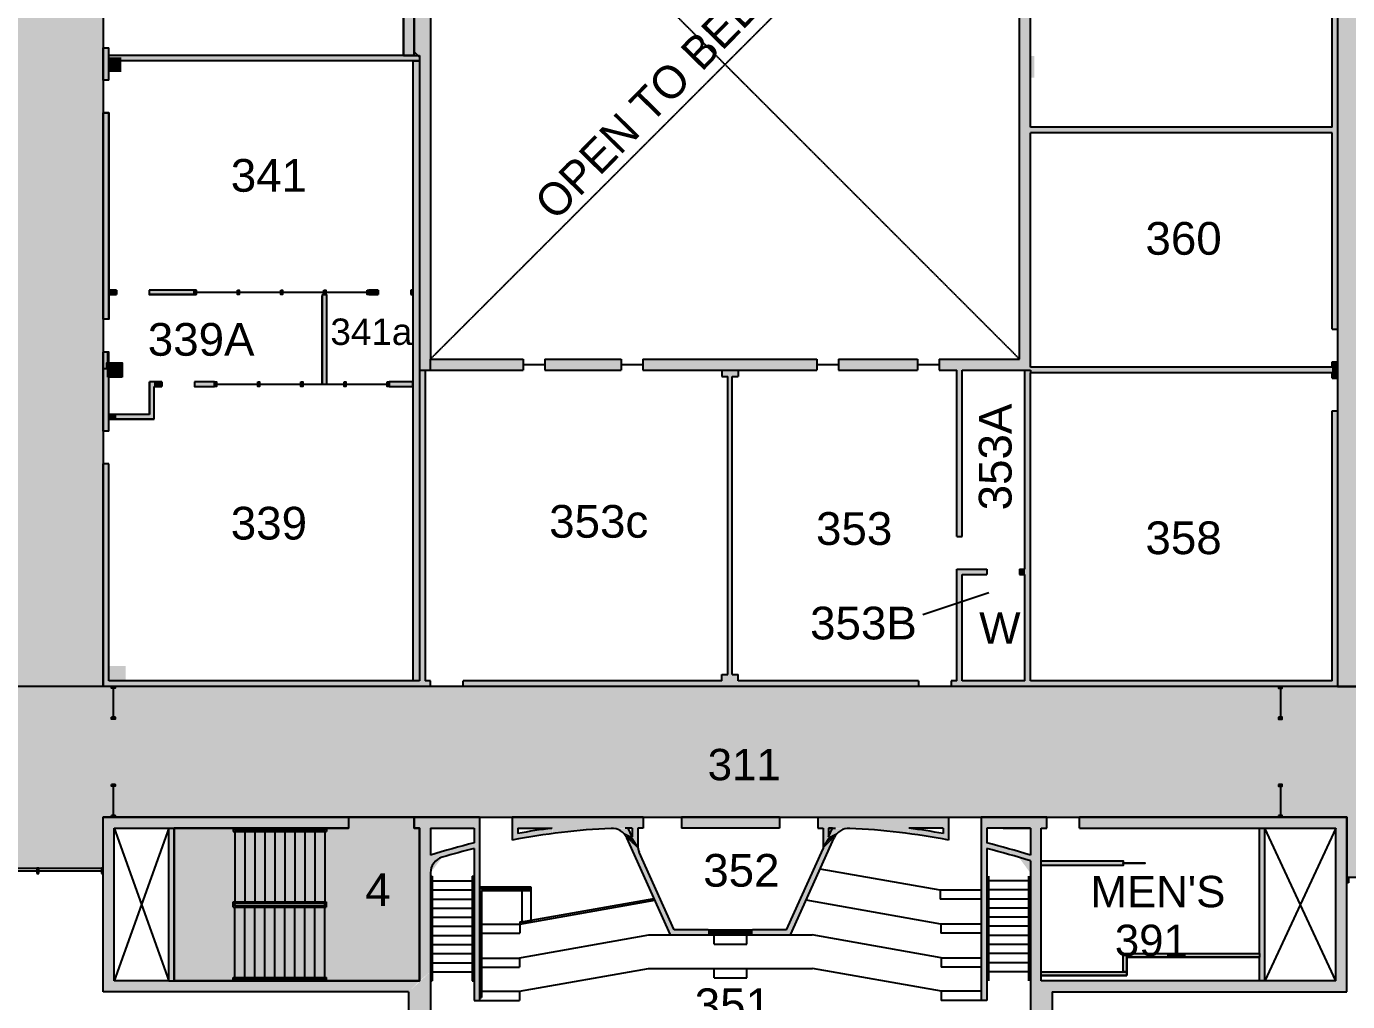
# Model space of a CAD drawing. Extents: x 2 to 4630, y -56 to 2885.
# Drawn here: x 925 to 2379, y 498 to 1570 of the extents above; entities that cross this region are included whole.
import ezdxf
from ezdxf.enums import TextEntityAlignment as Align

# ---------------------------------------------------------------- set-up
doc = ezdxf.new("R2010")
doc.units = 0
doc.header["$LTSCALE"] = 0.004
doc.linetypes.add('HIDDEN', pattern=[0.375, 0.25, -0.125])
doc.layers.get('0').update_dxf_attribs({"linetype": 'CONTINUOUS'})
for name, color, linetype in [('CORRIDOR_HATCH', 253, 'CONTINUOUS'), ('SOLID', 7, 'CONTINUOUS'), ('STAIR', 251, 'CONTINUOUS'), ('TEXT', 7, 'CONTINUOUS'), ('WALL', 7, 'CONTINUOUS')]:
    doc.layers.add(name, color=color, linetype=linetype)
doc.styles.add('STYLE1', font='arial.ttf')

# ---------------------------------------------------------------- blocks, each defined once
blk = doc.blocks.new('AZMND')
for p, q in [((0, 0.5), (0, -0.5)), ((1, 0.5), (0, 0.5)), ((1, -0.5), (1, 0.5)), ((0, -0.5), (1, -0.5))]:
    blk.add_line(p, q)
blk = doc.blocks.new('*U107')
at = {"layer": 'SOLID'}
for points in [[(1349.6, 1856.5), (1349.6, 1872.5), (1351.8, 1856.5)], [(1351.8, 1856.5), (1349.6, 1872.5), (1351.8, 1872.5)], [(1351.8, 1542.5), (1351.8, 1872.5), (1357.8, 1536.5)], [(1357.8, 1536.5), (1351.8, 1872.5), (1357.8, 1872.5)], [(1357.8, 1192.5), (1357.8, 1872.5), (1365.6, 1192.5)], [(1365.6, 1192.5), (1357.8, 1872.5), (1365.6, 1872.5)], [(1365.6, 1192.5), (1365.6, 1869.5), (1369.8, 1192.5)], [(1369.8, 1192.5), (1365.6, 1869.5), (1369.8, 1869.5)], [(1369.8, 1852.5), (1369.8, 1869.5), (1685.6, 1852.5)], [(1685.6, 1852.5), (1369.8, 1869.5), (1685.6, 1869.5)], [(1685.6, 1852.5), (1685.6, 1872.5), (1693.6, 1852.5)], [(1693.6, 1852.5), (1685.6, 1872.5), (1693.6, 1872.5)], [(1693.6, 1852.5), (1693.6, 1872.5), (1699.6, 1852.5)], [(1699.6, 1852.5), (1693.6, 1872.5), (1699.6, 1872.5)], [(1699.6, 1852.5), (1699.6, 1872.5), (1701.6, 1852.5)], [(1701.6, 1852.5), (1699.6, 1872.5), (1701.6, 1872.5)], [(1701.6, 1852.5), (1701.6, 1864.5), (1927.8, 1852.5)], [(1927.8, 1852.5), (1701.6, 1864.5), (1927.8, 1864.5)], [(1927.8, 1852.5), (1927.8, 1864.5), (1933.8, 1852.5)], [(1933.8, 1852.5), (1927.8, 1864.5), (1933.8, 1864.5)], [(1933.8, 1852.5), (1933.8, 1864.5), (2017.8, 1852.5)], [(2017.8, 1852.5), (1933.8, 1864.5), (2017.8, 1864.5)]]:
    blk.add_solid(points, dxfattribs=at)
blk = doc.blocks.new('*U121')
at = {"layer": 'SOLID'}
for points in [[(1015.8, 1275.5), (1015.8, 1280.5), (1024.5, 1275.5)], [(1024.5, 1275.5), (1015.8, 1280.5), (1024.5, 1280.5)]]:
    blk.add_solid(points, dxfattribs=at)
blk = doc.blocks.new('*U122')
at = {"layer": 'SOLID'}
for points in [[(1015.8, 1138.5), (1015.8, 1143.5), (1023.3, 1138.5)], [(1023.3, 1138.5), (1015.8, 1143.5), (1023.3, 1143.5)]]:
    blk.add_solid(points, dxfattribs=at)
blk = doc.blocks.new('*U127')
at = {"layer": 'SOLID'}
for points in [[(1081.8, 520.5), (1081.8, 688.5), (1087.8, 520.5)], [(1087.8, 520.5), (1081.8, 688.5), (1087.8, 688.5)]]:
    blk.add_solid(points, dxfattribs=at)
blk = doc.blocks.new('*U130')
at = {"layer": 'SOLID'}
for points in [[(865.8, 638.5), (865.8, 644.5), (867.8, 638.5)], [(867.8, 638.5), (865.8, 644.5), (867.8, 644.5)], [(936.8, 638.5), (936.8, 644.5), (938.8, 638.5)], [(938.8, 638.5), (936.8, 644.5), (938.8, 644.5)], [(1007.8, 638.5), (1007.8, 644.5), (1009.8, 638.5)], [(1009.8, 638.5), (1007.8, 644.5), (1009.8, 644.5)]]:
    blk.add_solid(points, dxfattribs=at)
blk = doc.blocks.new('*U131')
at = {"layer": 'SOLID'}
for points in [[(2377.8, 628.5), (2377.8, 634.5), (2379.8, 628.5)], [(2379.8, 628.5), (2377.8, 634.5), (2379.8, 634.5)], [(2448.8, 628.5), (2448.8, 634.5), (2450.8, 628.5)], [(2450.8, 628.5), (2448.8, 634.5), (2450.8, 634.5)], [(2519.8, 628.5), (2519.8, 634.5), (2521.8, 628.5)], [(2521.8, 628.5), (2519.8, 634.5), (2521.8, 634.5)]]:
    blk.add_solid(points, dxfattribs=at)
blk = doc.blocks.new('*U161')
at = {"layer": 'SOLID'}
for points in [[(1340.3, 1538.5), (1340.3, 1872.5), (1346.3, 1538.5)], [(1346.3, 1538.5), (1340.3, 1872.5), (1346.3, 1872.5)], [(1346.3, 1538.5), (1346.3, 1872.5), (1349.6, 1538.5)], [(1349.6, 1538.5), (1346.3, 1872.5), (1349.6, 1872.5)], [(1349.6, 1538.5), (1349.6, 1856.5), (1351.8, 1538.5)], [(1351.8, 1538.5), (1349.6, 1856.5), (1351.8, 1856.5)], [(1351.8, 1538.5), (1351.8, 1856.5), (1355.8, 1538.5)]]:
    blk.add_solid(points, dxfattribs=at)
blk = doc.blocks.new('*U168')
at = {"layer": 'SOLID'}
for points in [[(1009.8, 1248.3), (1009.8, 1475.5), (1015.8, 1248.3)], [(1015.8, 1248.3), (1009.8, 1475.5), (1015.8, 1475.5)]]:
    blk.add_solid(points, dxfattribs=at)
blk = doc.blocks.new('*U177')
at = {"layer": 'SOLID'}
for points in [[(1060.5, 1275.5), (1060.5, 1280.5), (1112, 1275.5)], [(1112, 1275.5), (1060.5, 1280.5), (1112, 1280.5)]]:
    blk.add_solid(points, dxfattribs=at)
blk = doc.blocks.new('*U178')
at = {"layer": 'SOLID'}
for points in [[(1009.8, 1194), (1009.8, 1212.3), (1013.6, 1194)], [(1013.6, 1194), (1009.8, 1212.3), (1013.6, 1212.3)], [(1013.6, 1200.5), (1013.6, 1212.3), (1015.8, 1200.5)], [(1015.8, 1200.5), (1013.6, 1212.3), (1015.8, 1212.3)]]:
    blk.add_solid(points, dxfattribs=at)
blk = doc.blocks.new('*U179')
at = {"layer": 'SOLID'}
for points in [[(1060.8, 1138.5), (1060.8, 1179.5), (1065.8, 1138.5)], [(1065.8, 1138.5), (1060.8, 1179.5), (1065.8, 1179.5)], [(1065.8, 1174.5), (1065.8, 1179.5), (1074.3, 1174.5)], [(1074.3, 1174.5), (1065.8, 1179.5), (1074.3, 1179.5)], [(1023.3, 1138.5), (1023.3, 1143.5), (1060.8, 1138.5)], [(1060.8, 1138.5), (1023.3, 1143.5), (1060.8, 1143.5)]]:
    blk.add_solid(points, dxfattribs=at)
blk = doc.blocks.new('*U180')
at = {"layer": 'SOLID'}
for points in [[(1110.3, 1174.5), (1110.3, 1179.5), (1132.3, 1174.5)], [(1132.3, 1174.5), (1110.3, 1179.5), (1132.3, 1179.5)]]:
    blk.add_solid(points, dxfattribs=at)
blk = doc.blocks.new('*U181')
at = {"layer": 'SOLID'}
for points in [[(1132.3, 1174.5), (1132.3, 1179.5), (1134.3, 1174.5)], [(1134.3, 1174.5), (1132.3, 1179.5), (1134.3, 1179.5)]]:
    blk.add_solid(points, dxfattribs=at)
blk = doc.blocks.new('*U182')
at = {"layer": 'SOLID'}
for points in [[(1274.8, 1174.5), (1274.8, 1179.5), (1276.8, 1174.5)], [(1276.8, 1174.5), (1274.8, 1179.5), (1276.8, 1179.5)]]:
    blk.add_solid(points, dxfattribs=at)
blk = doc.blocks.new('*U183')
at = {"layer": 'SOLID'}
for points in [[(1322.3, 1174.5), (1322.3, 1179.5), (1324.3, 1174.5)], [(1324.3, 1174.5), (1322.3, 1179.5), (1324.3, 1179.5)]]:
    blk.add_solid(points, dxfattribs=at)
blk = doc.blocks.new('*U184')
at = {"layer": 'SOLID'}
for points in [[(1324.3, 1174.5), (1324.3, 1179.5), (1350.3, 1174.5)], [(1350.3, 1174.5), (1324.3, 1179.5), (1350.3, 1179.5)]]:
    blk.add_solid(points, dxfattribs=at)
blk = doc.blocks.new('*U185')
at = {"layer": 'SOLID'}
for points in [[(1179.8, 1174.5), (1179.8, 1179.5), (1181.8, 1174.5)], [(1181.8, 1174.5), (1179.8, 1179.5), (1181.8, 1179.5)]]:
    blk.add_solid(points, dxfattribs=at)
blk = doc.blocks.new('*U186')
at = {"layer": 'SOLID'}
for points in [[(1227.3, 1174.5), (1227.3, 1179.5), (1229.3, 1174.5)], [(1229.3, 1174.5), (1227.3, 1179.5), (1229.3, 1179.5)]]:
    blk.add_solid(points, dxfattribs=at)
blk = doc.blocks.new('*U187')
at = {"layer": 'SOLID'}
for points in [[(1110, 1275.5), (1110, 1280.5), (1112, 1275.5)], [(1112, 1275.5), (1110, 1280.5), (1112, 1280.5)]]:
    blk.add_solid(points, dxfattribs=at)
blk = doc.blocks.new('*U188')
at = {"layer": 'SOLID'}
for points in [[(1157.5, 1275.5), (1157.5, 1280.5), (1159.5, 1275.5)], [(1159.5, 1275.5), (1157.5, 1280.5), (1159.5, 1280.5)]]:
    blk.add_solid(points, dxfattribs=at)
blk = doc.blocks.new('*U189')
at = {"layer": 'SOLID'}
for points in [[(1205, 1275.5), (1205, 1280.5), (1207, 1275.5)], [(1207, 1275.5), (1205, 1280.5), (1207, 1280.5)]]:
    blk.add_solid(points, dxfattribs=at)
blk = doc.blocks.new('*U190')
at = {"layer": 'SOLID'}
for points in [[(1252.5, 1275.5), (1252.5, 1280.5), (1254.5, 1275.5)], [(1254.5, 1275.5), (1252.5, 1280.5), (1254.5, 1280.5)]]:
    blk.add_solid(points, dxfattribs=at)
blk = doc.blocks.new('*U191')
at = {"layer": 'SOLID'}
for points in [[(1300, 1275.5), (1300, 1280.5), (1302, 1275.5)], [(1302, 1275.5), (1300, 1280.5), (1302, 1280.5)]]:
    blk.add_solid(points, dxfattribs=at)
blk = doc.blocks.new('*U192')
at = {"layer": 'SOLID'}
for points in [[(1350.3, 850.5), (1350.3, 1532.5), (1357.8, 850.5)], [(1357.8, 850.5), (1350.3, 1532.5), (1357.8, 1532.5)]]:
    blk.add_solid(points, dxfattribs=at)
blk = doc.blocks.new('*U241')
at = {"layer": 'SOLID'}
for points in [[(2302.9, 842.5), (2302.9, 844.5), (2306.9, 842.5)], [(2306.9, 842.5), (2302.9, 844.5), (2306.9, 844.5)]]:
    blk.add_solid(points, dxfattribs=at)
blk = doc.blocks.new('*U242')
at = {"layer": 'SOLID'}
for points in [[(2302.9, 808.5), (2302.9, 810.5), (2306.9, 808.5)], [(2306.9, 808.5), (2302.9, 810.5), (2306.9, 810.5)]]:
    blk.add_solid(points, dxfattribs=at)
blk = doc.blocks.new('*U243')
at = {"layer": 'SOLID'}
for points in [[(2302.9, 734.5), (2302.9, 736.5), (2306.9, 734.5)], [(2306.9, 734.5), (2302.9, 736.5), (2306.9, 736.5)]]:
    blk.add_solid(points, dxfattribs=at)
blk = doc.blocks.new('*U244')
at = {"layer": 'SOLID'}
for points in [[(2302.9, 700.5), (2302.9, 702.5), (2306.9, 700.5)], [(2306.9, 700.5), (2302.9, 702.5), (2306.9, 702.5)]]:
    blk.add_solid(points, dxfattribs=at)
blk = doc.blocks.new('*U250')
at = {"layer": 'SOLID'}
for points in [[(2041.8, 526.5), (2041.8, 530.5), (2135.8, 526.5)], [(2135.8, 526.5), (2041.8, 530.5), (2135.8, 530.5)]]:
    blk.add_solid(points, dxfattribs=at)
blk = doc.blocks.new('*U251')
at = {"layer": 'SOLID'}
for points in [[(2131.8, 530.5), (2131.8, 550.5), (2135.8, 530.5)], [(2135.8, 530.5), (2131.8, 550.5), (2135.8, 550.5)]]:
    blk.add_solid(points, dxfattribs=at)
blk = doc.blocks.new('*U252')
at = {"layer": 'SOLID'}
for points in [[(2135.8, 546.5), (2135.8, 550.5), (2281.8, 546.5)], [(2281.8, 546.5), (2135.8, 550.5), (2281.8, 550.5)]]:
    blk.add_solid(points, dxfattribs=at)
blk = doc.blocks.new('*U258')
at = {"layer": 'SOLID'}
for points in [[(2041.8, 647.5), (2041.8, 652.5), (2131.8, 647.5)], [(2131.8, 647.5), (2041.8, 652.5), (2131.8, 652.5)]]:
    blk.add_solid(points, dxfattribs=at)
blk = doc.blocks.new('*U522')
at = {"layer": 'SOLID'}
for points in [[(1302, 1275.5), (1302, 1280.5), (1312.2, 1275.5)], [(1312.2, 1275.5), (1302, 1280.5), (1312.2, 1280.5)], [(1348.2, 1275.5), (1348.2, 1280.5), (1350.3, 1275.5)], [(1350.3, 1275.5), (1348.2, 1280.5), (1350.3, 1280.5)]]:
    blk.add_solid(points, dxfattribs=at)
blk = doc.blocks.new('*U523')
at = {"layer": 'SOLID'}
for points in [[(1250.7, 1177), (1250.7, 1275.5), (1255.7, 1177)], [(1255.7, 1177), (1250.7, 1275.5), (1255.7, 1275.5)]]:
    blk.add_solid(points, dxfattribs=at)
blk = doc.blocks.new('*U547')
at = {"layer": 'CORRIDOR_HATCH'}
for points in [[(913.8, 844.5), (913.8, 2548.5), (1009.8, 844.5)], [(1009.8, 844.5), (913.8, 2548.5), (1009.8, 2548.5)], [(2367.8, 844.5), (2367.8, 2548.5), (2377.8, 844.5)], [(2377.8, 844.5), (2367.8, 2548.5), (2377.8, 2548.5)], [(2377.8, 844.5), (2377.8, 2548.5), (2473.8, 844.5)], [(2473.8, 844.5), (2377.8, 2548.5), (2473.8, 2548.5)], [(913.8, 644.5), (913.8, 844.5), (1009.8, 644.5)], [(1009.8, 644.5), (913.8, 844.5), (1009.8, 844.5)], [(1009.8, 700.5), (1009.8, 844.5), (1062.5, 700.5)], [(1062.5, 700.5), (1009.8, 844.5), (1062.5, 844.5)], [(1062.5, 700.5), (1062.5, 844.5), (1087.8, 700.5)], [(1087.8, 700.5), (1062.5, 844.5), (1087.8, 844.5)], [(1087.8, 700.5), (1087.8, 844.5), (1110.5, 700.5)], [(1110.5, 700.5), (1087.8, 844.5), (1110.5, 844.5)], [(1110.5, 700.5), (1110.5, 844.5), (1279.8, 700.5)], [(1279.8, 700.5), (1110.5, 844.5), (1279.8, 844.5)], [(1279.8, 700.5), (1279.8, 844.5), (1351.8, 700.5)], [(1351.8, 700.5), (1279.8, 844.5), (1351.8, 844.5)], [(1351.8, 700.5), (1351.8, 844.5), (1357.8, 700.5)], [(1357.8, 700.5), (1351.8, 844.5), (1357.8, 844.5)], [(1357.8, 700.5), (1357.8, 844.5), (1366.5, 700.5)], [(1366.5, 700.5), (1357.8, 844.5), (1366.5, 844.5)], [(1366.5, 700.5), (1366.5, 844.5), (1510.5, 700.5)], [(1510.5, 700.5), (1366.5, 844.5), (1510.5, 844.5)], [(1510.5, 700.5), (1510.5, 844.5), (1622.6, 700.5)], [(1622.6, 700.5), (1510.5, 844.5), (1622.6, 844.5)], [(1622.6, 700.5), (1622.6, 844.5), (1684.8, 700.5)], [(1684.8, 700.5), (1622.6, 844.5), (1684.8, 844.5)], [(1684.8, 700.5), (1684.8, 844.5), (1702.8, 700.5)], [(1702.8, 700.5), (1684.8, 844.5), (1702.8, 844.5)], [(1702.8, 700.5), (1702.8, 844.5), (1736.8, 700.5)], [(1736.8, 700.5), (1702.8, 844.5), (1736.8, 844.5)], [(1736.8, 700.5), (1736.8, 844.5), (1885.8, 700.5)], [(1885.8, 700.5), (1736.8, 844.5), (1885.8, 844.5)], [(1885.8, 700.5), (1885.8, 844.5), (2017.8, 700.5)], [(2017.8, 700.5), (1885.8, 844.5), (2017.8, 844.5)], [(2017.8, 700.5), (2017.8, 844.5), (2029.8, 700.5)], [(2029.8, 700.5), (2017.8, 844.5), (2029.8, 844.5)], [(2029.8, 700.5), (2029.8, 844.5), (2221.8, 700.5)], [(2221.8, 700.5), (2029.8, 844.5), (2221.8, 844.5)], [(2221.8, 700.5), (2221.8, 844.5), (2293.8, 700.5)], [(2293.8, 700.5), (2221.8, 844.5), (2293.8, 844.5)], [(2293.8, 700.5), (2293.8, 844.5), (2307.5, 700.5)], [(2307.5, 700.5), (2293.8, 844.5), (2307.5, 844.5)], [(2307.5, 700.5), (2307.5, 844.5), (2349.8, 700.5)], [(2349.8, 700.5), (2307.5, 844.5), (2349.8, 844.5)], [(2349.8, 700.5), (2349.8, 844.5), (2367.8, 700.5)], [(2367.8, 700.5), (2349.8, 844.5), (2367.8, 844.5)], [(2367.8, 700.5), (2367.8, 844.5), (2377.8, 700.5)], [(2377.8, 700.5), (2367.8, 844.5), (2377.8, 844.5)], [(2377.8, 634.5), (2377.8, 844.5), (2473.8, 634.5)], [(2473.8, 634.5), (2377.8, 844.5), (2473.8, 844.5)], [(1279.8, 520.5), (1279.8, 700.5), (1351.8, 520.5)], [(1351.8, 520.5), (1279.8, 700.5), (1351.8, 700.5)], [(1087.8, 520.5), (1087.8, 688.5), (1110.5, 520.5)], [(1110.5, 520.5), (1087.8, 688.5), (1110.5, 688.5)], [(1110.5, 520.5), (1110.5, 688.5), (1279.8, 520.5)], [(1279.8, 520.5), (1110.5, 688.5), (1279.8, 688.5)], [(1351.8, 520.5), (1351.8, 688.5), (1357.8, 520.5)], [(1357.8, 520.5), (1351.8, 688.5), (1357.8, 688.5)]]:
    blk.add_solid(points, dxfattribs=at)

msp = doc.modelspace()

# ---------------------------------------------------------------- linework, layer by layer
at = {"layer": 'CORRIDOR_HATCH'}
for points in [[(1009.8, 2548.5), (1009.8, 844.5), (913.8, 844.5), (913.8, 2037.9), (911.4, 2037.9), (897.2, 2054.2), (750.5, 2054.2), (457.8, 2054.2), (457.8, 2192.5), (913.8, 2192.5), (913.8, 2548.5)], [(2367.8, 2548.5), (2367.8, 1800.5), (2349.8, 1800.5), (2349.8, 1758.5), (2367.8, 1758.5), (2367.8, 844.5), (2473.8, 844.5), (2473.8, 2548.5)], [(1087.8, 688.5), (1087.8, 520.5), (1357.8, 520.5), (1357.8, 688.5), (1351.8, 688.5), (1351.8, 700.5), (1279.8, 700.5), (1279.8, 688.5)]]:
    msp.add_lwpolyline(points, close=True, dxfattribs=at)
msp.add_lwpolyline([(2473.8, 844.5), (2367.8, 844.5), (1009.8, 844.5), (913.8, 844.5), (457.8, 844.5), (361.8, 844.5), (184.8, 844.5), (184.8, 700.5), (255, 700.5), (361.8, 700.5), (361.8, 634.5), (505.8, 634.5), (505.8, 700.5), (865.8, 700.5), (865.8, 644.5), (1009.8, 644.5), (1009.8, 700.5), (2377.8, 700.5), (2377.8, 634.5), (2521.8, 634.5)], dxfattribs=at)
at = {"layer": 'SOLID'}
for p, q in [((1351.8, 1542.5), (1357.8, 1536.5)), ((1350.3, 1532.5), (1357.8, 1532.5)), ((1357.8, 1532.5), (1357.8, 850.5)), ((1024.5, 1280.5), (1015.8, 1280.5)), ((1015.8, 1280.5), (1015.8, 1275.5)), ((1024.5, 1275.5), (1024.5, 1280.5)), ((1357.8, 1280.5), (1357.8, 1275.5)), ((1015.8, 1275.5), (1024.5, 1275.5)), ((1112, 1278), (1157.5, 1278)), ((1159.5, 1278), (1205, 1278)), ((1207, 1278), (1252.5, 1278)), ((1254.5, 1278), (1300, 1278)), ((1357.8, 1192.5), (1369.8, 1192.5)), ((1369.8, 1192.5), (1369.8, 1204.5)), ((2023.8, 1192.5), (2029.8, 1192.5)), ((2029.8, 1192.5), (2029.8, 1189.5)), ((1134.3, 1177), (1179.8, 1177)), ((1181.8, 1177), (1227.3, 1177)), ((1229.3, 1177), (1274.8, 1177)), ((1276.8, 1177), (1322.3, 1177)), ((1023.3, 1143.5), (1015.8, 1143.5)), ((1015.8, 1143.5), (1015.8, 1138.5)), ((1015.8, 1138.5), (1023.3, 1138.5)), ((1023.3, 1138.5), (1023.3, 1143.5)), ((1357.8, 850.5), (1350.3, 850.5)), ((1081.8, 688.5), (1087.8, 688.5)), ((1591.8, 688.5), (1584.1, 688.5)), ((1807.8, 688.5), (1815.5, 688.5)), ((1081.8, 520.5), (1087.8, 520.5))]:
    msp.add_line(p, q, dxfattribs=at)
msp.add_lwpolyline([(2041.8, 652.5), (2131.8, 652.5), (2131.8, 647.5), (2041.8, 647.5)], close=True, dxfattribs=at)
for points in [[(2029.8, 1864.5), (2017.8, 1852.5), (2029.8, 1192.5), (2017.8, 1192.5)], [(2361.8, 1699.5), (2367.8, 1699.5), (2361.8, 1237.5), (2367.8, 1237.5)], [(1009.8, 1547), (1015.8, 1547), (1009.8, 1511.5), (1015.8, 1511.5)], [(1015.1, 1536.5), (1029.6, 1536.5), (1015.1, 1520.5), (1029.6, 1520.5)], [(1015.8, 1538.5), (1357.8, 1538.5), (1015.8, 1532.5), (1357.8, 1532.5)], [(2028, 1538), (2034, 1538), (2028, 1514.1), (2034, 1514.1)], [(2019.8, 1459.5), (2361.8, 1459.5), (2019.8, 1453.5), (2361.8, 1453.5)], [(1015.8, 1194), (1009.8, 1194), (1015.8, 1125.3), (1009.8, 1125.3)], [(1013.6, 1200.5), (1030.6, 1200.5), (1013.6, 1184.5), (1030.6, 1184.5)], [(1357.8, 1192.5), (1363.8, 1192.5), (1357.8, 850.5), (1363.8, 850.5)], [(1369.8, 1192.5), (1369.8, 1204.5), (1471.8, 1192.5), (1471.8, 1204.5)], [(1495.5, 1192.5), (1495.5, 1204.5), (1579.5, 1192.5), (1579.5, 1204.5)], [(1603.3, 1192.5), (1603.3, 1204.5), (1795, 1192.5), (1795, 1204.5)], [(1690.3, 1185.5), (1690.3, 1192.5), (1708.5, 1185.5), (1708.5, 1192.5)], [(1818.8, 1192.5), (1818.8, 1204.5), (1905.5, 1192.5), (1905.5, 1204.5)], [(1929.3, 1192.5), (1929.3, 1204.5), (2017.8, 1192.5), (2017.8, 1204.5)], [(1948.8, 1009.5), (1954.8, 1009.5), (1948.8, 1192.5), (1954.8, 1192.5)], [(2023.8, 1192.5), (2029.8, 1192.5), (2023.8, 850.5), (2029.8, 850.5)], [(2361.8, 1195.5), (2029.8, 1195.5), (2361.8, 1189.5), (2029.8, 1189.5)], [(2367.8, 1183.5), (2367.8, 1201.5), (2361.8, 1183.5), (2361.8, 1201.5)], [(1697, 857.5), (1701.8, 857.5), (1697, 1185.5), (1701.8, 1185.5)], [(2361.8, 1147.5), (2367.8, 1147.5), (2361.8, 850.5), (2367.8, 844.5)], [(1015.8, 1089.3), (1009.8, 1089.3), (1015.8, 844.5), (1009.8, 844.5)], [(1948.8, 850.5), (1954.8, 850.5), (1948.8, 973.5), (1954.8, 967.5)], [(1948.8, 973.5), (1954.8, 967.5), (1981.8, 973.5), (1981.8, 967.5)], [(2017.8, 973.5), (2023.8, 973.5), (2017.8, 967.5), (2023.8, 967.5)], [(1013.6, 867), (1034.5, 867), (1013.6, 848.3), (1034.5, 848.5)], [(1015.8, 844.5), (1015.8, 850.5), (1369.8, 844.5), (1369.8, 850.5)], [(1018.8, 842.5), (1018.8, 844.5), (1022.8, 842.5), (1022.8, 844.5)], [(1405.8, 850.5), (1405.8, 844.5), (1906.8, 850.5), (1906.8, 844.5)], [(1690.3, 850.5), (1690.3, 857.5), (1708.5, 850.5), (1708.5, 857.5)], [(1942.8, 850.5), (1942.8, 844.5), (2361.8, 850.5), (2367.8, 844.5)], [(1018.8, 808.5), (1018.8, 810.5), (1022.8, 808.5), (1022.8, 810.5)], [(1018.8, 734.5), (1018.8, 736.5), (1022.8, 734.5), (1022.8, 736.5)], [(1279.8, 700.5), (1279.8, 688.5), (1009.8, 700.5), (1021.8, 688.5)], [(1009.8, 700.5), (1021.8, 688.5), (1009.8, 508.5), (1021.8, 520.5)], [(1018.8, 700.5), (1018.8, 702.5), (1022.8, 700.5), (1022.8, 702.5)], [(1351.8, 700.5), (1351.8, 688.5), (1423.8, 700.5), (1417.8, 688.5)], [(1423.8, 700.5), (1417.8, 688.5), (1423.8, 499), (1417.8, 499)], [(1459.8, 700.5), (1465.8, 688.5), (1603.8, 700.5), (1603.8, 688.5)], [(1459.8, 700.5), (1465.8, 688.5), (1459.8, 675.4), (1465.8, 682.6)], [(1645.8, 700.5), (1645.8, 688.5), (1753.8, 700.5), (1753.8, 688.5)], [(1939.8, 700.5), (1933.8, 688.5), (1795.8, 700.5), (1795.8, 688.5)], [(1939.8, 700.5), (1933.8, 688.5), (1939.8, 675.4), (1933.8, 682.6)], [(1975.8, 700.5), (1981.8, 688.5), (1975.8, 499), (1981.8, 499)], [(2047.8, 700.5), (2047.8, 688.5), (1975.8, 700.5), (1981.8, 688.5)], [(2083.8, 700.5), (2083.8, 688.5), (2377.8, 700.5), (2365.8, 688.5)], [(2377.8, 700.5), (2365.8, 688.5), (2377.8, 508.5), (2365.8, 520.5)], [(1369.8, 530.5), (1357.8, 520.5), (1369.8, 688.5), (1357.8, 688.5)], [(1459.8, 675.4), (1465.8, 682.6), (1504.6, 682.6), (1503.5, 688.5)], [(1572.5, 688.5), (1503.5, 688.5), (1505.3, 682.7)], [(1587.4, 688.5), (1570.3, 688.3), (1591.8, 678.9), (1578.6, 685.8)], [(1591.8, 678.9), (1579.6, 685.1), (1583.4, 681.6)], [(1591.8, 688.5), (1597.8, 688.5), (1591.8, 678.9), (1597.8, 669.5)], [(1807.8, 688.5), (1801.8, 688.5), (1807.8, 678.9), (1801.8, 669.5)], [(1812.1, 688.5), (1829.2, 688.3), (1807.8, 678.9), (1821, 685.8)], [(1807.8, 678.9), (1820, 685.1), (1816.2, 681.6)], [(1827.1, 688.5), (1896, 688.5), (1894.2, 682.7)], [(1939.8, 675.4), (1933.8, 682.6), (1894.9, 682.6), (1896, 688.5)], [(2029.8, 520.5), (2041.8, 520.5), (2029.8, 688.5), (2041.8, 688.5)], [(2287.8, 688.5), (2281.8, 688.5), (2287.8, 520.5), (2281.8, 520.5)], [(1417.8, 672.3), (1417.8, 666.1), (1369.8, 658.8), (1382.6, 656.5)], [(1597.8, 669.5), (1583.4, 681.6), (1597.8, 669.5), (1585.7, 677.8)], [(1591.8, 678.9), (1583.5, 681.5), (1597.8, 669.5)], [(1598.2, 665.6), (1585.8, 677.7), (1600.6, 659.2), (1592.6, 662.5)], [(1597.8, 669.5), (1598.2, 665.6), (1585.8, 677.7)], [(1801.4, 665.6), (1813.8, 677.7), (1798.9, 659.2), (1806.9, 662.5)], [(1801.8, 669.5), (1801.4, 665.6), (1813.8, 677.7)], [(1801.8, 669.5), (1816.2, 681.6), (1801.8, 669.5), (1813.8, 677.8)], [(1807.8, 678.9), (1816.1, 681.5), (1801.8, 669.5)], [(1981.8, 672.3), (1981.8, 666.1), (2029.8, 658.8), (2017, 656.5)], [(1369.8, 658.8), (1382.6, 656.5), (1369.8, 639.2)], [(1600.6, 659.2), (1592.6, 662.5), (1638, 576.5), (1633.8, 571)], [(1798.9, 659.2), (1806.9, 662.5), (1761.5, 576.5), (1765.8, 571)], [(2029.8, 658.8), (2017, 656.5), (2029.8, 639.2)], [(1633.8, 571), (1638, 576.5), (1675.4, 571), (1675.4, 576.5)], [(1765.8, 571), (1761.5, 576.5), (1724.1, 571), (1724.1, 576.5)], [(1345.8, 508.5), (1369.8, 530.5), (1345.8, -7.5), (1369.8, 16.5)], [(1021.8, 520.5), (1009.8, 508.5), (1357.8, 520.5), (1345.8, 508.5)], [(2053.8, -7.5), (2029.8, 16.5), (2053.8, 520.5), (2029.8, 520.5)], [(2365.8, 520.5), (2377.8, 508.5), (2041.8, 520.5), (2053.8, 508.5)]]:
    msp.add_solid(points, dxfattribs=at)
at = {"layer": 'STAIR'}
for p, q in [((1152.9, 687.9), (1152.9, 684.9)), ((1152.9, 684.9), (1255.4, 684.9)), ((1154.4, 687.9), (1154.4, 686.4)), ((1154.4, 686.4), (1253.9, 686.4)), ((1154.4, 684.9), (1154.4, 607.5)), ((1165.4, 684.9), (1165.4, 607.5)), ((1176.4, 684.9), (1176.4, 607.5)), ((1187.4, 684.9), (1187.4, 607.5)), ((1198.4, 684.9), (1198.4, 607.5)), ((1209.4, 684.9), (1209.4, 607.5)), ((1220.4, 684.9), (1220.4, 607.5)), ((1231.4, 684.9), (1231.4, 607.5)), ((1242.4, 684.9), (1242.4, 607.5)), ((1253.4, 684.9), (1253.4, 607.5)), ((1253.9, 687.9), (1253.9, 686.4)), ((1255.4, 687.9), (1255.4, 684.9)), ((1930.7, 620.1), (1798.4, 643.4)), ((1369.8, 635.5), (1371.8, 635.5)), ((1369.8, 630.5), (1417.8, 630.5)), ((1371.8, 635.5), (1371.8, 520.5)), ((1415.8, 635.5), (1415.8, 520.5)), ((1415.8, 635.5), (1417.8, 635.5)), ((1369.8, 620.5), (1417.8, 620.5)), ((1369.8, 610.5), (1417.8, 610.5)), ((1423.8, 624), (1480.3, 624)), ((1423.8, 622), (1480.3, 622)), ((1425.8, 620), (1425.8, 502.2)), ((1425.8, 620), (1480.3, 620)), ((1468.3, 585), (1615.8, 611)), ((1470.3, 622), (1470.3, 585.1)), ((1480.3, 624), (1480.3, 585.1)), ((1975.3, 620.4), (1930.7, 620.4)), ((1930.7, 620.4), (1930.7, 610.4)), ((1152.9, 607.5), (1254.9, 607.5)), ((1152.9, 607.5), (1152.9, 601.5)), ((1152.9, 601.5), (1152.9, 607.5)), ((1152.9, 601.5), (1254.9, 601.5)), ((1154.4, 606), (1253.4, 606)), ((1154.4, 606), (1154.4, 604.5)), ((1154.4, 603), (1154.4, 604.5)), ((1154.4, 603), (1253.4, 603)), ((1154.4, 524.1), (1154.4, 601.5)), ((1165.4, 524.1), (1165.4, 601.5)), ((1176.4, 524.1), (1176.4, 601.5)), ((1187.4, 524.1), (1187.4, 601.5)), ((1198.4, 524.1), (1198.4, 601.5)), ((1209.4, 524.1), (1209.4, 601.5)), ((1220.4, 524.1), (1220.4, 601.5)), ((1231.4, 524.1), (1231.4, 601.5)), ((1242.4, 524.1), (1242.4, 601.5)), ((1253.4, 606), (1253.4, 604.5)), ((1253.4, 603), (1253.4, 604.5)), ((1253.4, 524.1), (1253.4, 601.5)), ((1254.9, 601.5), (1254.9, 607.5)), ((1254.9, 607.5), (1254.9, 601.5)), ((1369.8, 600.5), (1417.8, 600.5)), ((1468.3, 583), (1616.6, 609.2)), ((1931.3, 583), (1783, 609.2)), ((1975.3, 610.4), (1930.7, 610.4)), ((1369.8, 590.5), (1417.8, 590.5)), ((1423.8, 583), (1468.3, 583)), ((1480.3, 585.1), (1468.3, 585.1)), ((1468.3, 585.1), (1468.3, 573)), ((1975.8, 583), (1931.3, 583)), ((1931.3, 583), (1931.3, 573)), ((1369.8, 580.5), (1417.8, 580.5)), ((1369.8, 570.5), (1417.8, 570.5)), ((1423.8, 573), (1468.3, 573)), ((1466, 545.6), (1610, 571)), ((1610, 571), (1789.6, 571)), ((1681.8, 561), (1681.8, 571.2)), ((1717.8, 561), (1717.8, 571.2)), ((1931.8, 545.9), (1789.6, 571)), ((1975.8, 573), (1931.3, 573)), ((1369.8, 560.5), (1417.8, 560.5)), ((1681.8, 561), (1717.8, 561)), ((1369.8, 550.5), (1417.8, 550.5)), ((1369.8, 540.5), (1417.8, 540.5)), ((1423.8, 545.6), (1467.8, 545.6)), ((1467.8, 545.6), (1467.8, 535.6)), ((1931.8, 545.9), (1931.8, 535.6)), ((1975.8, 545.6), (1931.8, 545.6)), ((1152.9, 524.1), (1255.4, 524.1)), ((1152.9, 521.1), (1152.9, 524.1)), ((1255.4, 521.1), (1255.4, 524.1)), ((1369.8, 530.5), (1417.8, 530.5)), ((1423.8, 535.6), (1467.8, 535.6)), ((1467.6, 509), (1609.5, 534)), ((1609.5, 534), (1790.1, 534)), ((1681.8, 534), (1717.8, 534)), ((1681.8, 524), (1681.8, 534)), ((1681.8, 524), (1717.8, 524)), ((1717.8, 524), (1717.8, 534)), ((1932, 509), (1790.1, 534)), ((1975.8, 535.6), (1931.8, 535.6)), ((1154.4, 522.6), (1253.9, 522.6)), ((1154.4, 521.1), (1154.4, 522.6)), ((1253.9, 521.1), (1253.9, 522.6)), ((1369.8, 520.5), (1371.8, 520.5)), ((1415.8, 520.5), (1417.8, 520.5)), ((1423.8, 509), (1467.8, 509)), ((1467.8, 509), (1467.8, 499)), ((1975.8, 509), (1931.8, 509)), ((1931.8, 509), (1931.8, 499)), ((1423.8, 502.2), (1425.8, 502.2)), ((1423.8, 499), (1467.8, 499)), ((1975.8, 499), (1931.8, 499))]:
    msp.add_line(p, q, dxfattribs=at)
at = {"layer": 'TEXT'}
msp.add_line((1984.2, 947.2), (1911.6, 923), dxfattribs=at)
at = {"layer": 'WALL'}
for p, q in [((1340.3, 1538.5), (1340.3, 2542.5)), ((1351.8, 1856.5), (1351.8, 1542.5)), ((1369.8, 1852.5), (1369.8, 1204.5)), ((1369.8, 1852.5), (1369.8, 1204.5)), ((2017.8, 1204.5), (2017.8, 1852.5)), ((2029.8, 1459.5), (2029.8, 1741.5)), ((2361.8, 1459.5), (2361.8, 1699.5)), ((2367.8, 1699.5), (2367.8, 1237.5)), ((1009.8, 1511.5), (1009.8, 1547)), ((1009.8, 1511.5), (1009.8, 1547)), ((1009.8, 1547), (1015.8, 1547)), ((1009.8, 1547), (1015.8, 1547)), ((1015.8, 1511.5), (1015.8, 1547)), ((1015.8, 1542.5), (1015.8, 1547)), ((1351.8, 1538.5), (1015.8, 1538.5)), ((1357.8, 1532.5), (1015.8, 1532.5)), ((1350.3, 1532.5), (1350.3, 850.5)), ((1351.8, 1538.5), (1357.8, 1538.5)), ((1357.8, 1538.5), (1357.8, 1192.5)), ((1015.8, 1511.5), (1009.8, 1511.5)), ((1015.8, 1511.5), (1009.8, 1511.5)), ((1009.8, 1248.3), (1009.8, 1475.5)), ((1015.8, 1475.5), (1009.8, 1475.5)), ((1015.8, 1475.5), (1009.8, 1475.5)), ((1015.8, 1248.3), (1015.8, 1475.5)), ((1015.8, 1248.3), (1015.8, 1475.5)), ((2361.8, 1459.5), (2029.8, 1459.5)), ((2029.8, 1195.5), (2029.8, 1453.5)), ((2361.8, 1453.5), (2029.8, 1453.5)), ((2361.8, 1237.5), (2361.8, 1453.5)), ((1015.8, 1443.9), (1015.8, 1431.9)), ((1015.8, 1431.9), (1015.8, 1437.9)), ((1015.8, 1395.9), (1015.8, 1331.1)), ((1015.8, 1337.1), (1015.8, 1395.9)), ((1015.8, 1337.1), (1015.8, 1395.9)), ((1357.8, 1381.5), (1357.8, 1192.5)), ((1024.5, 1280.5), (1015.8, 1280.5)), ((1024.5, 1280.5), (1023.3, 1280.5)), ((1024.5, 1280.5), (1024.5, 1275.5)), ((1060.5, 1280.5), (1060.5, 1275.5)), ((1112, 1275.5), (1112, 1280.5)), ((1302, 1280.5), (1302, 1275.5)), ((1312.2, 1280.5), (1302, 1280.5)), ((1312.2, 1280.5), (1312.2, 1275.5)), ((1350.3, 1280.5), (1348.2, 1280.5)), ((1348.2, 1280.5), (1348.2, 1275.5)), ((1350.3, 1275.5), (1350.3, 1280.5)), ((1024.5, 1275.5), (1015.8, 1275.5)), ((1024.5, 1275.5), (1023.3, 1275.5)), ((1112, 1275.5), (1060.5, 1275.5)), ((1112, 1278), (1157.5, 1278)), ((1159.5, 1278), (1205, 1278)), ((1207, 1278), (1252.5, 1278)), ((1250.7, 1275.5), (1250.7, 1177)), ((1250.7, 1275.5), (1255.7, 1275.5)), ((1250.7, 1177), (1250.7, 1274)), ((1254.5, 1278), (1300, 1278)), ((1255.7, 1177), (1255.7, 1275.5)), ((1255.7, 1177), (1255.7, 1269)), ((1302, 1275.5), (1312.2, 1275.5)), ((1348.2, 1275.5), (1350.3, 1275.5)), ((1015.8, 1248.3), (1009.8, 1248.3)), ((1015.8, 1248.3), (1009.8, 1248.3)), ((2361.8, 1237.5), (2367.8, 1237.5)), ((1009.8, 1125.3), (1009.8, 1212.3)), ((1015.8, 1125.3), (1015.8, 1212.3)), ((1015.8, 1147.5), (1015.8, 1212.3)), ((1357.8, 1198.5), (1357.8, 1179.5)), ((1357.8, 1198.5), (1357.8, 1179.5)), ((1363.8, 1192.5), (1471.8, 1192.5)), ((1363.8, 1192.5), (1363.8, 850.5)), ((1369.8, 1204.5), (1471.8, 1204.5)), ((1471.8, 1204.5), (1471.8, 1192.5)), ((1471.8, 1198.5), (1495.5, 1198.5)), ((1495.5, 1204.5), (1495.5, 1192.5)), ((1495.5, 1204.5), (1579.5, 1204.5)), ((1495.5, 1192.5), (1579.5, 1192.5)), ((1579.5, 1204.5), (1579.5, 1192.5)), ((1579.5, 1198.5), (1603.3, 1198.5)), ((1603.3, 1204.5), (1603.3, 1192.5)), ((1603.3, 1204.5), (1795, 1204.5)), ((1603.3, 1192.5), (1795, 1192.5)), ((1690.3, 1192.5), (1690.3, 1185.5)), ((1708.5, 1192.5), (1795, 1192.5)), ((1708.5, 1192.5), (1708.5, 1185.5)), ((1795, 1204.5), (1795, 1192.5)), ((1795, 1198.5), (1818.8, 1198.5)), ((1818.8, 1204.5), (1818.8, 1192.5)), ((1818.8, 1204.5), (1905.5, 1204.5)), ((1818.8, 1192.5), (1905.5, 1192.5)), ((1905.5, 1204.5), (1905.5, 1192.5)), ((1905.5, 1198.5), (1929.3, 1198.5)), ((1929.3, 1204.5), (1929.3, 1192.5)), ((1929.3, 1204.5), (2017.8, 1204.5)), ((1929.3, 1192.5), (1948.8, 1192.5)), ((1948.8, 1009.5), (1948.8, 1192.5)), ((1954.8, 1009.5), (1954.8, 1192.5)), ((1954.8, 1192.5), (2023.8, 1192.5)), ((2023.8, 973.5), (2023.8, 1192.5)), ((2361.8, 1195.5), (2029.8, 1195.5)), ((2361.8, 1201.5), (2367.8, 1201.5)), ((2361.8, 1195.5), (2361.8, 1201.5)), ((2367.8, 1201.5), (2367.8, 1183.5)), ((1060.8, 1143.5), (1060.8, 1179.5)), ((1074.3, 1179.5), (1060.8, 1179.5)), ((1074.3, 1179.5), (1060.8, 1179.5)), ((1060.8, 1179.5), (1060.8, 1143.5)), ((1074.3, 1179.5), (1074.3, 1174.5)), ((1074.3, 1174.5), (1074.3, 1179.5)), ((1357.8, 1179.5), (1357.8, 1105.5)), ((1690.3, 1185.5), (1697, 1185.5)), ((1697, 857.5), (1697, 1185.5)), ((1701.8, 857.5), (1701.8, 1185.5)), ((1701.8, 1185.5), (1708.5, 1185.5)), ((2361.8, 1189.5), (2029.8, 1189.5)), ((2029.8, 850.5), (2029.8, 1189.5)), ((2361.8, 1183.5), (2361.8, 1189.5)), ((2361.8, 1183.5), (2367.8, 1183.5)), ((1065.8, 1138.5), (1065.8, 1174.5)), ((1065.8, 1138.5), (1065.8, 1174.5)), ((1065.8, 1174.5), (1074.3, 1174.5)), ((1134.3, 1177), (1179.8, 1177)), ((1181.8, 1177), (1227.3, 1177)), ((1229.3, 1177), (1274.8, 1177)), ((1276.8, 1177), (1322.3, 1177)), ((1357.8, 1174.5), (1357.8, 850.5)), ((1015.8, 1156.6), (1015.8, 1162.6)), ((1015.8, 1143.5), (1015.8, 1138.5)), ((1060.8, 1143.5), (1015.8, 1143.5)), ((1015.8, 1125.3), (1015.8, 1141.5)), ((1015.8, 1138.5), (1065.8, 1138.5)), ((1060.8, 1143.5), (1023.3, 1143.5)), ((1065.8, 1138.5), (1023.3, 1138.5)), ((2361.8, 850.5), (2361.8, 1147.5)), ((2361.8, 1147.5), (2367.8, 1147.5)), ((2367.8, 1147.5), (2367.8, 844.5)), ((1015.8, 1125.3), (1009.8, 1125.3)), ((1357.8, 1093.5), (1357.8, 850.5)), ((1009.8, 844.5), (1009.8, 1089.3)), ((1015.8, 1089.3), (1009.8, 1089.3)), ((1015.8, 850.5), (1015.8, 1089.3)), ((1015.8, 977.8), (1015.8, 1055.8)), ((1948.8, 1009.5), (1954.8, 1009.5)), ((1948.8, 850.5), (1948.8, 973.5)), ((1948.8, 973.5), (1981.8, 973.5)), ((1954.8, 850.5), (1954.8, 967.5)), ((1954.8, 967.5), (1981.8, 967.5)), ((1981.8, 973.5), (1981.8, 967.5)), ((2017.8, 973.5), (2017.8, 967.5)), ((2017.8, 973.5), (2023.8, 973.5)), ((2017.8, 967.5), (2023.8, 967.5)), ((2023.8, 850.5), (2023.8, 967.5)), ((1369.8, 844.5), (1009.8, 844.5)), ((1105.8, 844.5), (1009.8, 844.5)), ((1105.8, 850.5), (1015.8, 850.5)), ((1357.8, 850.5), (1035.3, 850.5)), ((1369.8, 850.5), (1363.8, 850.5)), ((1369.8, 850.5), (1363.8, 850.5)), ((1369.8, 844.5), (1369.8, 850.5)), ((1369.8, 844.5), (1369.8, 850.5)), ((1690.3, 850.5), (1405.8, 850.5)), ((1405.8, 844.5), (1405.8, 850.5)), ((1906.8, 844.5), (1405.8, 844.5)), ((1690.3, 850.5), (1690.3, 857.5)), ((1690.3, 857.5), (1697, 857.5)), ((1701.8, 857.5), (1708.5, 857.5)), ((1708.5, 850.5), (1708.5, 857.5)), ((1906.8, 850.5), (1708.5, 850.5)), ((1906.8, 850.5), (1906.8, 844.5)), ((1948.8, 850.5), (1942.8, 850.5)), ((1942.8, 850.5), (1942.8, 844.5)), ((2367.8, 844.5), (1942.8, 844.5)), ((2023.8, 850.5), (1954.8, 850.5)), ((2023.8, 850.5), (2019.8, 850.5)), ((2361.8, 850.5), (2029.8, 850.5)), ((1022.8, 842.5), (1018.8, 842.5)), ((1020.8, 842.5), (1020.8, 810.5)), ((2304.9, 842.5), (2304.9, 810.5)), ((1022.8, 810.5), (1018.8, 810.5)), ((1022.8, 810.5), (1018.8, 810.5)), ((1022.8, 810.5), (1018.8, 810.5)), ((1022.8, 808.5), (1018.8, 808.5)), ((1022.8, 808.5), (1018.8, 808.5)), ((1022.8, 808.5), (1018.8, 808.5)), ((1022.8, 736.5), (1018.8, 736.5)), ((1022.8, 736.5), (1018.8, 736.5)), ((1022.8, 734.5), (1018.8, 734.5)), ((1022.8, 734.5), (1018.8, 734.5)), ((1020.8, 734.5), (1020.8, 702.5)), ((2304.9, 734.5), (2304.9, 702.5)), ((1279.8, 700.5), (1009.8, 700.5)), ((1105.8, 700.5), (1009.8, 700.5)), ((1009.8, 628.5), (1009.8, 700.5)), ((1009.8, 628.5), (1009.8, 700.5)), ((1022.8, 702.5), (1018.8, 702.5)), ((1027.3, 700.5), (1023.3, 700.5)), ((1279.8, 700.5), (1279.8, 688.5)), ((1423.8, 700.5), (1351.8, 700.5)), ((1351.8, 700.5), (1351.8, 688.5)), ((1423.8, 700.5), (1423.8, 499)), ((1603.8, 700.5), (1459.8, 700.5)), ((1459.8, 700.5), (1459.8, 675.4)), ((1603.8, 700.5), (1603.8, 688.5)), ((1753.8, 700.5), (1645.8, 700.5)), ((1645.8, 700.5), (1645.8, 688.5)), ((1753.8, 700.5), (1753.8, 688.5)), ((1795.8, 700.5), (1939.8, 700.5)), ((1795.8, 700.5), (1795.8, 688.5)), ((1939.8, 700.5), (1939.8, 675.4)), ((1975.8, 700.5), (1975.8, 499)), ((2047.8, 700.5), (1975.8, 700.5)), ((2047.8, 688.5), (2047.8, 700.5)), ((2377.8, 700.5), (2083.8, 700.5)), ((2083.8, 688.5), (2083.8, 700.5)), ((2377.8, 508.5), (2377.8, 700.5)), ((1021.8, 520.5), (1021.8, 688.5)), ((1021.8, 520.5), (1021.8, 688.5)), ((1021.8, 688.5), (1081.8, 688.5)), ((1021.8, 688.5), (1081.8, 688.5)), ((1021.8, 688.5), (1081.8, 520.5)), ((1081.8, 688.5), (1021.8, 520.5)), ((1081.8, 520.5), (1081.8, 688.5)), ((1081.8, 520.5), (1081.8, 688.5)), ((1087.8, 688.5), (1279.8, 688.5)), ((1087.8, 520.5), (1087.8, 688.5)), ((1087.8, 520.5), (1087.8, 688.5)), ((1087.8, 688.5), (1105.8, 688.5)), ((1351.8, 688.5), (1357.8, 688.5)), ((1357.8, 688.5), (1357.8, 520.5)), ((1369.8, 688.5), (1369.8, 658.8)), ((1369.8, 688.5), (1417.8, 688.5)), ((1417.8, 688.5), (1417.8, 672.3)), ((1465.8, 688.5), (1503.5, 688.5)), ((1465.8, 688.5), (1465.8, 682.6)), ((1591.8, 678.9), (1587.4, 688.5)), ((1591.8, 688.5), (1591.8, 678.9)), ((1603.8, 688.5), (1597.8, 688.5)), ((1597.8, 688.5), (1597.8, 669.5)), ((1753.8, 688.5), (1645.8, 688.5)), ((1795.8, 688.5), (1801.8, 688.5)), ((1801.8, 688.5), (1801.8, 665.6)), ((1807.8, 688.5), (1807.8, 678.9)), ((1807.8, 678.9), (1812.1, 688.5)), ((1812.1, 688.5), (1807.8, 688.5)), ((1933.8, 688.5), (1896, 688.5)), ((1933.8, 688.5), (1933.8, 682.6)), ((2029.8, 688.5), (1981.8, 688.5)), ((1981.8, 688.5), (1981.8, 672.3)), ((1999.8, 688.5), (2029.8, 688.5)), ((2029.8, 688.5), (2029.8, 658.8)), ((2041.8, 640.5), (2041.8, 688.5)), ((2041.8, 688.5), (2047.8, 688.5)), ((2083.8, 688.5), (2095.8, 688.5)), ((2095.8, 688.5), (2275.8, 688.5)), ((2275.8, 688.5), (2365.8, 688.5)), ((2281.8, 550.5), (2281.8, 688.5)), ((2287.8, 520.5), (2287.8, 688.5)), ((2365.8, 688.5), (2287.8, 520.5)), ((2365.8, 520.5), (2287.8, 688.5)), ((2365.8, 520.5), (2365.8, 688.5)), ((1633.8, 571), (1585.8, 677.7)), ((1765.8, 571), (1813.8, 677.7)), ((1417.8, 666.1), (1417.8, 499)), ((1638, 576.5), (1599.4, 662)), ((1761.5, 576.5), (1801.8, 665.6)), ((1981.8, 666.1), (1981.8, 499)), ((867.8, 641.5), (936.8, 641.5)), ((938.8, 641.5), (1007.8, 641.5)), ((938.8, 641.5), (1007.8, 641.5)), ((2029.8, 652.5), (2029.8, 508.5)), ((2041.8, 652.5), (2131.8, 652.5)), ((2131.8, 647.5), (2041.8, 647.5)), ((2041.8, 520.5), (2041.8, 640.5)), ((2131.8, 652.5), (2131.8, 647.5)), ((1009.8, 508.5), (1009.8, 628.5)), ((1009.8, 508.5), (1009.8, 628.5)), ((1369.8, 639.2), (1369.8, 508.5)), ((2029.8, 630.5), (1981.8, 630.5)), ((1983.8, 635.5), (1983.8, 520.5)), ((2027.8, 635.5), (2027.8, 520.5)), ((2029.8, 620.5), (1981.8, 620.5)), ((2029.8, 610.5), (1981.8, 610.5)), ((2029.8, 600.5), (1981.8, 600.5)), ((2029.8, 590.5), (1981.8, 590.5)), ((1633.8, 571), (1765.8, 571)), ((1675.4, 576.5), (1638, 576.5)), ((1675.4, 576.5), (1724.1, 576.5)), ((1675.4, 574.8), (1724.1, 574.8)), ((1675.4, 573.1), (1724.1, 573.1)), ((1761.5, 576.5), (1724.1, 576.5)), ((2029.8, 580.5), (1981.8, 580.5)), ((2029.8, 570.5), (1981.8, 570.5)), ((2029.8, 560.5), (1981.8, 560.5)), ((2029.8, 550.5), (1981.8, 550.5)), ((2029.8, 540.5), (1981.8, 540.5)), ((2131.8, 550.5), (2275.8, 550.5)), ((2131.8, 530.5), (2131.8, 550.5)), ((2135.8, 550.5), (2269.8, 550.5)), ((2135.8, 526.5), (2135.8, 546.5)), ((2135.8, 546.5), (2281.8, 546.5)), ((2137.8, 550.5), (2269.8, 550.5)), ((2281.8, 520.5), (2281.8, 546.5)), ((2029.8, 530.5), (1981.8, 530.5)), ((2041.8, 530.5), (2131.8, 530.5)), ((2041.8, 526.5), (2131.8, 526.5)), ((2102.8, 526.5), (2053.8, 526.5)), ((2131.8, 526.5), (2135.8, 526.5)), ((1081.8, 520.5), (1021.8, 520.5)), ((1081.8, 520.5), (1021.8, 520.5)), ((1357.8, 520.5), (1087.8, 520.5)), ((1105.8, 520.5), (1087.8, 520.5)), ((1357.8, 520.5), (1283.2, 520.5)), ((2275.8, 520.5), (2041.8, 520.5)), ((2091.6, 520.5), (2041.8, 520.5)), ((2365.8, 520.5), (2275.8, 520.5)), ((1345.8, 508.5), (1009.8, 508.5)), ((1105.8, 508.5), (1009.8, 508.5)), ((1345.8, 508.5), (1281.7, 508.5)), ((1345.8, 508.5), (1345.8, -7.5)), ((1345.8, 508.5), (1345.8, -7.5)), ((1369.8, 508.5), (1369.8, 16.5)), ((1369.8, 508.5), (1369.8, 496.4)), ((1417.8, 499), (1423.8, 499)), ((1981.8, 499), (1975.8, 499)), ((2029.8, 508.5), (2029.8, 16.5)), ((2029.8, 508.5), (2029.8, 496.4)), ((2053.8, 508.5), (2053.8, -7.5)), ((2053.8, 508.5), (2053.8, -7.5)), ((2053.8, 508.5), (2377.8, 508.5)), ((2053.8, 508.5), (2093.4, 508.5))]:
    msp.add_line(p, q, dxfattribs=at)
at = {"layer": 'WALL', "linetype": 'HIDDEN'}
for p, q in [((2017.8, 1204.5), (1369.8, 1852.5)), ((2017.8, 1852.5), (1369.8, 1204.5))]:
    msp.add_line(p, q, dxfattribs=at)
at = {"layer": 'WALL'}
for points in [[(1346.3, 1872.5), (1340.3, 1872.5), (1340.3, 1538.5), (1351.8, 1538.5), (1351.8, 1856.5), (1349.6, 1856.5), (1349.6, 1872.5), (1346.3, 1872.5)], [(1060.5, 1280.5), (1060.5, 1275.5), (1112, 1275.5), (1112, 1280.5), (1060.5, 1280.5)], [(1009.8, 1212.3), (1009.8, 1194), (1013.6, 1194), (1013.6, 1200.5), (1015.8, 1200.5), (1015.8, 1212.3), (1009.8, 1212.3)], [(1110.3, 1179.5), (1110.3, 1174.5), (1132.3, 1174.5), (1132.3, 1179.5), (1110.3, 1179.5)], [(1324.3, 1179.5), (1324.3, 1174.5), (1350.3, 1174.5), (1350.3, 1179.5), (1324.3, 1179.5), (1324.3, 1174.5)], [(2302.9, 844.5), (2302.9, 842.5), (2306.9, 842.5), (2306.9, 844.5), (2302.9, 844.5)], [(2302.9, 810.5), (2302.9, 808.5), (2306.9, 808.5), (2306.9, 810.5), (2302.9, 810.5)], [(2302.9, 736.5), (2302.9, 734.5), (2306.9, 734.5), (2306.9, 736.5), (2302.9, 736.5)], [(2302.9, 702.5), (2302.9, 700.5), (2306.9, 700.5), (2306.9, 702.5), (2302.9, 702.5)]]:
    msp.add_lwpolyline(points, dxfattribs=at)
for points in [[(1009.8, 1475.5), (1015.8, 1475.5), (1015.8, 1248.3), (1009.8, 1248.3)], [(1110, 1280.5), (1112, 1280.5), (1112, 1275.5), (1110, 1275.5)], [(1157.5, 1280.5), (1159.5, 1280.5), (1159.5, 1275.5), (1157.5, 1275.5)], [(1205, 1280.5), (1207, 1280.5), (1207, 1275.5), (1205, 1275.5)], [(1252.5, 1280.5), (1254.5, 1280.5), (1254.5, 1275.5), (1252.5, 1275.5)], [(1300, 1280.5), (1302, 1280.5), (1302, 1275.5), (1300, 1275.5)], [(1030.6, 1184.5), (1015.8, 1184.5), (1015.8, 1200.5), (1030.6, 1200.5)], [(1132.3, 1179.5), (1134.3, 1179.5), (1134.3, 1174.5), (1132.3, 1174.5)], [(1179.8, 1179.5), (1181.8, 1179.5), (1181.8, 1174.5), (1179.8, 1174.5)], [(1227.3, 1179.5), (1229.3, 1179.5), (1229.3, 1174.5), (1227.3, 1174.5)], [(1274.8, 1179.5), (1276.8, 1179.5), (1276.8, 1174.5), (1274.8, 1174.5)], [(1322.3, 1179.5), (1324.3, 1179.5), (1324.3, 1174.5), (1322.3, 1174.5)], [(1018.8, 844.5), (1022.8, 844.5), (1022.8, 842.5), (1018.8, 842.5)], [(1018.8, 810.5), (1022.8, 810.5), (1022.8, 808.5), (1018.8, 808.5)], [(1018.8, 736.5), (1022.8, 736.5), (1022.8, 734.5), (1018.8, 734.5)], [(1018.8, 702.5), (1022.8, 702.5), (1022.8, 700.5), (1018.8, 700.5)], [(2131.8, 650.5), (2155.8, 650.5), (2155.8, 649.5), (2131.8, 649.5)], [(2135.8, 530.5), (2131.8, 530.5), (2131.8, 550.5), (2135.8, 550.5)], [(2135.8, 550.5), (2281.8, 550.5), (2281.8, 546.5), (2135.8, 546.5)], [(2135.8, 526.5), (2041.8, 526.5), (2041.8, 530.5), (2135.8, 530.5)]]:
    msp.add_lwpolyline(points, close=True, dxfattribs=at)
for centre, radius, start, end in [((1605, -84.3), 773.4, 92.7005, 100.8206), ((1605, -84.3), 779.4, 97.4782, 100.2878), ((1569.4, 670.3), 18, 24.2019, 92.7005), ((1830.2, 670.3), 18, 87.2995, 155.7981), ((1794.6, -84.3), 773.4, 79.1794, 87.2995), ((1794.6, -84.3), 779.4, 79.7122, 82.5218), ((1605, -84.3), 779.4, 103.8969, 107.5633), ((1615.8, 669.5), 18, 180, 204.3214), ((1794.6, -84.3), 779.4, 72.4367, 76.1031), ((1387.8, 639.2), 18, 106.7095, 180), ((1605, -84.3), 773.4, 104.0069, 106.7095), ((1794.6, -84.3), 773.4, 72.296, 75.9931)]:
    msp.add_arc(centre, radius, start, end, dxfattribs=at)

# ---------------------------------------------------------------- block references
at = {"layer": 'CORRIDOR_HATCH'}
msp.add_blockref('*U547', (0, 0), dxfattribs=at)
at = {"layer": 'SOLID'}
for name in ['*U161', '*U107', '*U192', '*U168', '*U121', '*U177', '*U187', '*U188', '*U189', '*U190', '*U191', '*U522', '*U523', '*U178', '*U179', '*U180', '*U181', '*U185', '*U186', '*U182', '*U183', '*U184', '*U122', '*U241', '*U242', '*U243', '*U244', '*U127', '*U130', '*U258', '*U131', '*U251', '*U252', '*U250']:
    msp.add_blockref(name, (0, 0), dxfattribs=at)
at = {"layer": 'WALL', "yscale": 6}
for p, xscale in [((936.8, 641.5), 2), ((936.8, 641.5), 2), ((1007.8, 641.5), 2), ((1007.8, 641.5), 2), ((2379.8, 631.5), -2)]:
    msp.add_blockref('AZMND', p, dxfattribs=dict(at, xscale=xscale))

# ---------------------------------------------------------------- texts
at = {"layer": 'TEXT', "linetype": 'CONTINUOUS'}
msp.add_text('OPEN TO BELOW', height=36, rotation=45.6321, dxfattribs=at).set_placement((1507.2, 1355.3))
at = {"layer": 'TEXT', "style": 'STYLE1'}
for s, height, p in [('341', 36, (1150.1, 1388.6)), ('360', 36, (2156.4, 1319.3)), ('339A', 36, (1058.8, 1208.2)), ('341a', 29.02, (1259.7, 1220.1)), ('339', 36, (1150.1, 1006)), ('353c', 36, (1500.4, 1008)), ('    353', 36, (1738.1, 1000.1)), ('358', 36, (2156.4, 989.9)), ('W', 34.5, (1973.5, 891.3)), ('311', 34.5, (1674.8, 741.2)), ('352', 36, (1669.9, 624.1)), ('4', 36, (1298, 602.7)), ("MEN'S", 34.5, (2095.9, 601.5)), ('351', 36, (1660.5, 476.2))]:
    msp.add_text(s, height=height, dxfattribs=at).set_placement(p)
msp.add_text('353A', height=36, rotation=90, dxfattribs=at).set_placement((2009.1, 1038.1))
for s, height, p in [('353B', 36, (1904.9, 896.1)), ('391', 34.5, (2203.1, 547.8))]:
    msp.add_text(s, height=height, dxfattribs=at).set_placement(p, align=Align.RIGHT)

doc.saveas('drawing.dxf')
